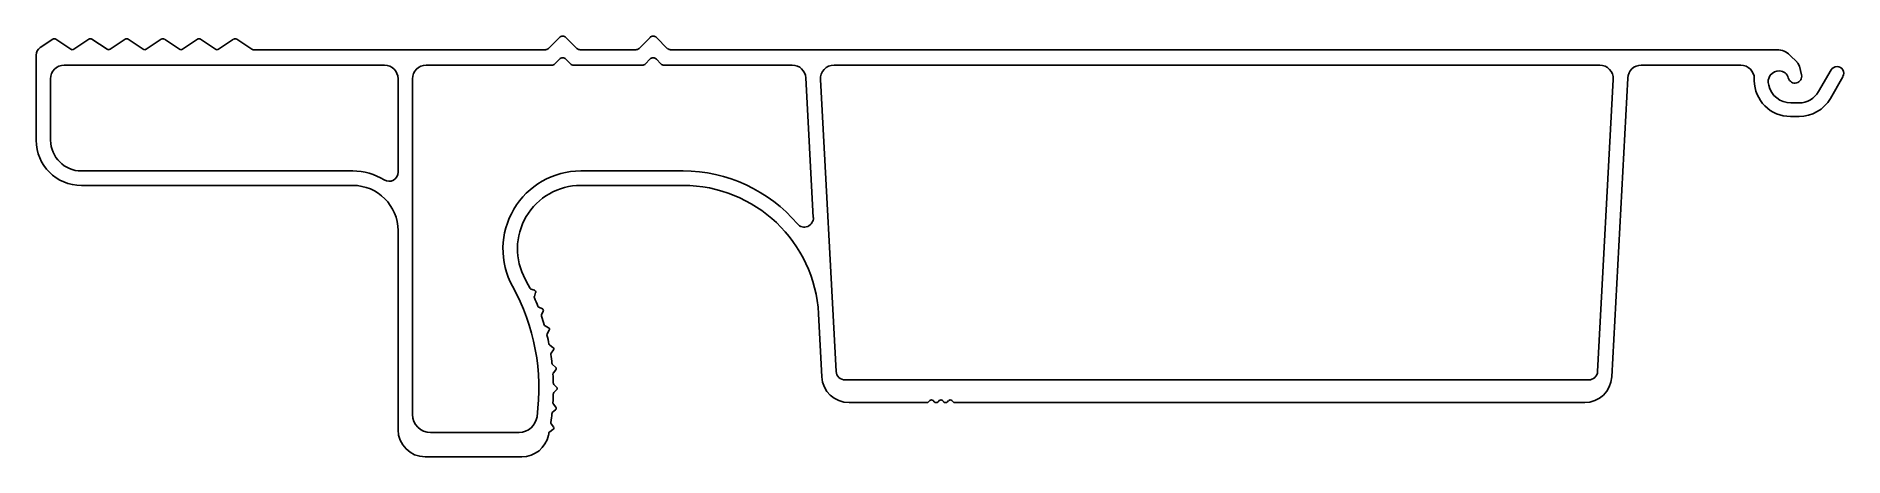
# Model space of a CAD drawing. Extents: x 1677 to 1877, y 1857 to 1904.
import ezdxf

# ---------------------------------------------------------------- set-up
doc = ezdxf.new("R2010")
doc.units = 0
doc.layers.get('0').update_dxf_attribs({"linetype": 'CONTINUOUS'})

msp = doc.modelspace()

# ---------------------------------------------------------------- linework, layer by layer
for p, q in [((1677.92, 1902.55), (1679.3, 1903.46)), ((1679.64, 1903.46), (1681.31, 1902.36)), ((1679.64, 1903.46), (1679.64, 1903.46)), ((1681.64, 1902.36), (1683.3, 1903.46)), ((1683.64, 1903.46), (1685.31, 1902.36)), ((1683.64, 1903.46), (1683.64, 1903.46)), ((1685.64, 1902.36), (1687.3, 1903.46)), ((1687.64, 1903.46), (1689.31, 1902.36)), ((1687.64, 1903.46), (1687.64, 1903.46)), ((1689.64, 1902.36), (1691.3, 1903.46)), ((1691.64, 1903.46), (1693.31, 1902.36)), ((1693.64, 1902.36), (1695.3, 1903.46)), ((1695.64, 1903.46), (1697.31, 1902.36)), ((1695.64, 1903.46), (1695.64, 1903.46)), ((1697.64, 1902.36), (1699.3, 1903.46)), ((1699.64, 1903.46), (1701.31, 1902.36)), ((1699.64, 1903.46), (1699.64, 1903.46)), ((1701.47, 1902.31), (1733.76, 1902.31)), ((1734.11, 1902.46), (1735.32, 1903.66)), ((1736.02, 1903.66), (1737.23, 1902.45)), ((1737.59, 1902.31), (1743.76, 1902.31)), ((1744.11, 1902.46), (1745.32, 1903.66)), ((1746.02, 1903.66), (1747.23, 1902.45)), ((1747.59, 1902.31), (1869.9, 1902.31)), ((1677.47, 1892.3), (1677.47, 1901.71)), ((1680.57, 1900.61), (1680.57, 1900.61)), ((1680.57, 1900.61), (1715.97, 1900.61)), ((1720.57, 1900.61), (1720.57, 1900.61)), ((1720.57, 1900.61), (1734.46, 1900.61)), ((1734.81, 1900.76), (1735.31, 1901.26)), ((1736.02, 1901.26), (1736.53, 1900.75)), ((1736.88, 1900.61), (1744.46, 1900.61)), ((1744.81, 1900.76), (1745.31, 1901.26)), ((1746.02, 1901.26), (1746.53, 1900.75)), ((1746.88, 1900.61), (1761.05, 1900.61)), ((1765.66, 1900.61), (1850.29, 1900.61)), ((1865.88, 1900.61), (1854.89, 1900.61)), ((1871.31, 1901.72), (1872.1, 1900.94)), ((1871.31, 1901.72), (1871.31, 1901.72)), ((1872.36, 1900.48), (1872.6, 1899.54)), ((1872.36, 1900.48), (1872.36, 1900.48)), ((1679.07, 1892.3), (1679.07, 1899.1)), ((1717.47, 1899.11), (1717.47, 1888.77)), ((1719.07, 1862), (1719.07, 1899.1)), ((1762.55, 1899.19), (1762.55, 1899.19)), ((1762.55, 1899.19), (1763.37, 1883.76)), ((1765.89, 1866.75), (1764.16, 1899.02)), ((1851.78, 1899.03), (1850.05, 1866.76)), ((1853.39, 1899.18), (1851.62, 1866.15)), ((1867.38, 1898.92), (1867.38, 1899.11)), ((1874.49, 1897.68), (1875.87, 1900.08)), ((1877.18, 1899.33), (1875.79, 1896.93)), ((1877.18, 1899.33), (1877.18, 1899.33)), ((1871.42, 1896.43), (1872.33, 1896.43)), ((1872.33, 1894.93), (1871.38, 1894.93)), ((1712.47, 1888.91), (1682.48, 1888.91)), ((1748.97, 1888.91), (1737.67, 1888.91)), ((1712.47, 1887.31), (1682.48, 1887.31)), ((1748.97, 1887.31), (1737.67, 1887.31)), ((1717.47, 1860.3), (1717.47, 1882.31)), ((1732.16, 1875.86), (1732.56, 1875.72)), ((1732.68, 1875.46), (1732.54, 1875.05)), ((1732.68, 1875.46), (1732.68, 1875.46)), ((1733.03, 1873.86), (1733.42, 1873.68)), ((1733.52, 1873.41), (1733.34, 1873.02)), ((1733.52, 1873.41), (1733.52, 1873.41)), ((1764.32, 1866.14), (1763.95, 1873.11)), ((1733.73, 1871.79), (1734.1, 1871.57)), ((1734.17, 1871.3), (1733.96, 1870.92)), ((1734.17, 1871.3), (1734.17, 1871.3)), ((1734.24, 1869.66), (1734.59, 1869.41)), ((1734.64, 1869.14), (1734.39, 1868.78)), ((1734.56, 1867.5), (1734.89, 1867.22)), ((1734.92, 1866.94), (1734.64, 1866.61)), ((1735, 1864.73), (1734.69, 1864.42)), ((1734.7, 1865.32), (1735, 1865.01)), ((1849.06, 1865.81), (1766.89, 1865.81)), ((1734.89, 1862.52), (1734.56, 1862.24)), ((1734.64, 1863.13), (1734.92, 1862.8)), ((1734.89, 1862.52), (1734.89, 1862.52)), ((1775.93, 1863.31), (1767.32, 1863.31)), ((1776.11, 1863.38), (1776.25, 1863.53)), ((1776.61, 1863.53), (1776.74, 1863.4)), ((1777.16, 1863.4), (1777.29, 1863.53)), ((1777.65, 1863.53), (1777.78, 1863.4)), ((1778.2, 1863.4), (1778.33, 1863.53)), ((1778.69, 1863.53), (1778.83, 1863.38)), ((1848.63, 1863.31), (1779.01, 1863.31)), ((1734.59, 1860.33), (1734.23, 1860.08)), ((1734.39, 1860.96), (1734.64, 1860.61)), ((1730.85, 1860.01), (1721.08, 1860.01)), ((1731.17, 1857.31), (1720.48, 1857.31))]:
    msp.add_line(p, q)
for centre, radius, start, end in [((1678.47, 1901.71), 1, 123.4527, 180.2591), ((1679.47, 1903.21), 0.3, 56.6, 123.7913), ((1681.47, 1902.61), 0.3, 236.6, 303.4), ((1683.47, 1903.21), 0.3, 56.6, 123.7945), ((1685.47, 1902.61), 0.3, 236.6, 303.4), ((1687.47, 1903.21), 0.3, 56.6038, 123.7945), ((1689.47, 1902.61), 0.3, 236.6038, 303.4), ((1691.47, 1903.21), 0.3, 56.6, 123.7948), ((1693.47, 1902.61), 0.3, 236.6001, 303.3962), ((1695.47, 1903.21), 0.3, 56.6, 123.7906), ((1697.47, 1902.61), 0.3, 236.6, 303.3962), ((1699.47, 1903.21), 0.3, 56.6, 123.7906), ((1701.47, 1902.61), 0.3, 237.0865, 270.3696), ((1733.76, 1902.81), 0.5, 270.285, 315), ((1735.67, 1903.31), 0.5, 45, 135.1936), ((1737.59, 1902.81), 0.5, 225.3907, 270.285), ((1743.76, 1902.81), 0.5, 270.285, 315), ((1745.67, 1903.31), 0.5, 45, 135.1936), ((1747.59, 1902.81), 0.5, 225.3907, 270.285), ((1869.9, 1900.31), 2, 44.9913, 90), ((1680.57, 1899.11), 1.5, 90, 180.2115), ((1715.97, 1899.11), 1.5, 0, 90), ((1720.57, 1899.11), 1.5, 90, 180.2115), ((1734.46, 1901.11), 0.5, 270.285, 315.0085), ((1735.67, 1900.91), 0.5, 45.1872, 135.4804), ((1736.88, 1901.11), 0.5, 225.3953, 270.2855), ((1744.46, 1901.11), 0.5, 270.285, 315.0085), ((1745.67, 1900.91), 0.5, 45.1872, 135.4804), ((1746.88, 1901.11), 0.5, 225.3953, 270.285), ((1761.05, 1899.11), 1.5, 3.0689, 90), ((1765.66, 1899.11), 1.5, 90, 183.2844), ((1850.29, 1899.11), 1.5, 356.9308, 90), ((1854.89, 1899.11), 1.5, 90, 177.1386), ((1865.88, 1899.11), 1.5, 0, 90), ((1871.39, 1900.23), 1, 14.2587, 44.9913), ((1876.53, 1899.71), 0.75, 329.9995, 150.224), ((1871.38, 1898.93), 4, 180.1295, 270.1007), ((1870.11, 1898.77), 1.2, 87.6288, 198.7792), ((1871.42, 1898.93), 2.5, 192.5189, 270.1274), ((1870.16, 1898.97), 1, 12.6222, 90.0115), ((1871.87, 1899.37), 0.751, 193.4564, 13.4239), ((1872.32, 1898.93), 2.5, 270.1274, 329.9995), ((1872.32, 1898.93), 4, 270.1007, 329.9995), ((1682.47, 1892.31), 5, 180.1158, 270.0901), ((1682.47, 1892.31), 3.4, 180.1405, 270.1093), ((1712.47, 1882.31), 6.6, 58.2436, 90), ((1716.47, 1888.77), 1, 238.2405, 0.0001), ((1737.67, 1880.31), 8.6, 90, 208.8347), ((1748.97, 1872.31), 16.6, 40.3716, 90), ((1712.47, 1882.31), 5, 0, 90), ((1737.67, 1880.31), 7, 90, 208.8467), ((1748.97, 1872.31), 15, 3.0709, 90), ((1762.38, 1883.71), 1, 220.3678, 3.0689), ((1709.64, 1864.87), 25, 26.3408, 28.8467), ((1709.64, 1864.87), 23.4, 352.3195, 28.8512), ((1732.23, 1876.05), 0.2, 206.3547, 250.5496), ((1732.72, 1874.98), 0.2, 160.4834, 203.6293), ((1709.64, 1864.87), 25, 21.3405, 23.6594), ((1732.5, 1875.53), 0.2, 339.9873, 69.9967), ((1733.11, 1874.04), 0.2, 201.3686, 245.5839), ((1733.52, 1872.93), 0.2, 155.455, 198.6202), ((1709.64, 1864.87), 25, 16.341, 18.6596), ((1733.34, 1873.5), 0.2, 334.9831, 65.0116), ((1733.82, 1871.96), 0.2, 196.3584, 240.586), ((1734.13, 1870.82), 0.2, 150.4178, 193.6191), ((1709.64, 1864.87), 25, 11.3408, 13.6596), ((1734, 1871.4), 0.2, 329.978, 59.9995), ((1734.35, 1869.83), 0.2, 191.353, 235.6), ((1734.55, 1868.66), 0.2, 145.3997, 188.6185), ((1709.64, 1864.87), 25, 6.3409, 8.6596), ((1734.48, 1869.25), 0.2, 325.0002, 55.0002), ((1734.69, 1867.65), 0.2, 186.3452, 230.6115), ((1734.79, 1866.48), 0.2, 140.3594, 183.6352), ((1709.64, 1864.87), 25, 1.3408, 3.6594), ((1734.76, 1867.07), 0.2, 320.003, 50.0011), ((1766.89, 1866.81), 1, 183.3327, 270.2015), ((1849.06, 1866.81), 1, 270.2015, 356.9308), ((1709.64, 1864.87), 25, 356.3407, 358.6594), ((1734.84, 1865.46), 0.2, 181.3522, 225.6227), ((1734.84, 1864.28), 0.2, 135.3009, 178.629), ((1734.86, 1864.87), 0.2, 315.5104, 45.0056), ((1767.31, 1866.31), 3, 183.2228, 270.1164), ((1848.63, 1866.31), 3, 270.1163, 356.9307), ((1734.69, 1862.09), 0.2, 130.2468, 173.6333), ((1734.79, 1863.26), 0.2, 176.3564, 220.6199), ((1734.76, 1862.67), 0.2, 309.9989, 39.997), ((1775.93, 1863.56), 0.25, 270, 314.9241), ((1776.43, 1863.35), 0.25, 45, 134.9241), ((1776.95, 1863.61), 0.3, 225, 314.974), ((1777.47, 1863.35), 0.25, 45, 134.974), ((1777.99, 1863.61), 0.3, 225, 315), ((1778.51, 1863.35), 0.25, 45, 135), ((1779.01, 1863.56), 0.25, 225, 270), ((1720.47, 1860.31), 3, 180.1496, 270.1163), ((1721.07, 1862.01), 2, 180.1832, 270.1425), ((1730.85, 1862.01), 2, 270.1424, 352.3474), ((1734.55, 1861.08), 0.2, 171.3669, 215.6262), ((1709.64, 1864.87), 25, 351.3406, 353.6593), ((1734.48, 1860.49), 0.2, 304.9998, 34.9998), ((1731.16, 1860.31), 3, 270.1163, 348.0378), ((1709.64, 1864.87), 25, 348.0351, 348.6594), ((1734.35, 1859.92), 0.2, 125.1638, 168.6339)]:
    msp.add_arc(centre, radius, start, end)

doc.saveas('drawing.dxf')
